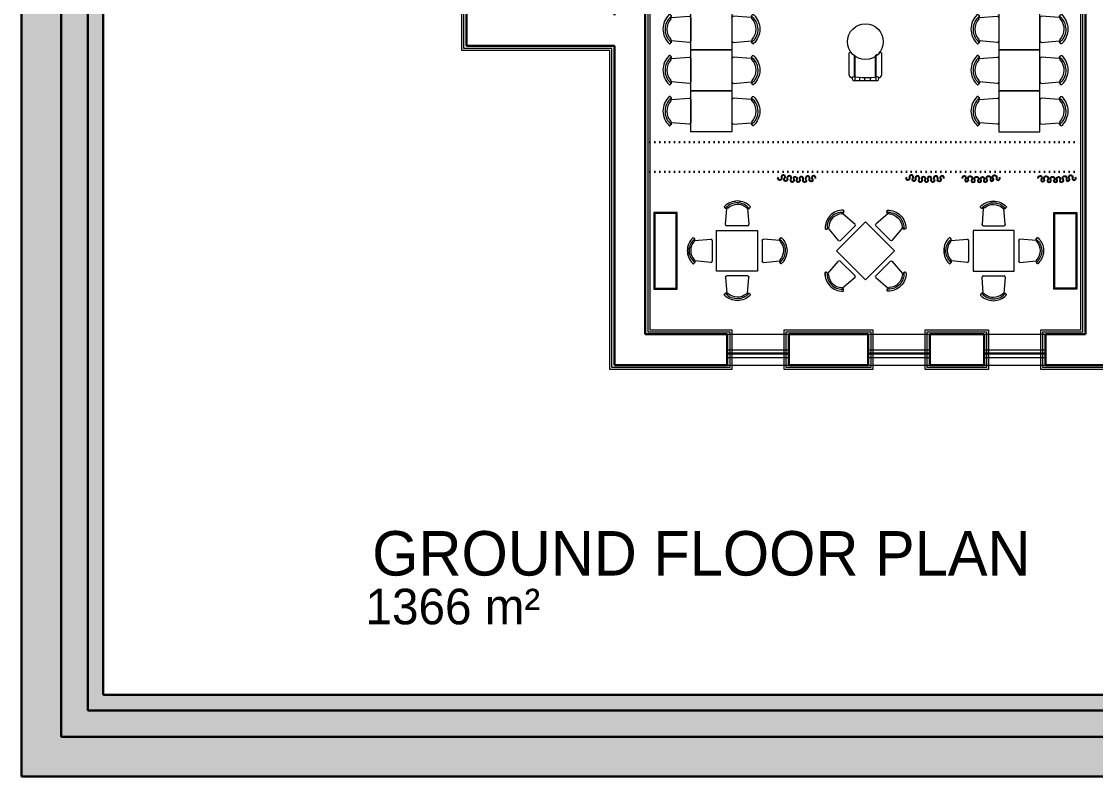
# Model space of a CAD drawing. Header units: millimetres. Extents: x 4346 to 24970, y -10214 to -5839.
# Drawn here: x 11591 to 13686, y -10214 to -8740 of the extents above; entities that cross this region are included whole.
import ezdxf

# ---------------------------------------------------------------- set-up
doc = ezdxf.new("R2010")
doc.units = ezdxf.units.MM
doc.set_wipeout_variables(frame=1)
doc.linetypes.add('A190-SU-10.01-01_R01$0$DOT2', pattern=[3.175, 0, -3.175])
doc.linetypes.add('DOT2', pattern=[0.125, 0, -0.125])
doc.layers.add('a_mermer', color=143, linetype='Continuous', lineweight=0, transparency=0.2)
for name, color, linetype, lineweight in [('Auto-Furniture', 32, 'Continuous', 0), ('Duvar', 7, 'Continuous', 30), ('duvar mevcut', 55, 'Continuous', 30), ('Tefriş', 31, 'Continuous', 13), ('WL - ALÇIPAN KAPLAMA', 30, 'Continuous', 15), ('YAZıMAHAL', 152, 'Continuous', 20)]:
    doc.layers.add(name, color=color, linetype=linetype, lineweight=lineweight)
doc.layers.add('Gor_2', color=53, linetype='Continuous')
doc.layers.add('Ust_Dot', color=8, linetype='DOT2')
doc.styles.add('STYLUS BT', font='stylu.ttf')

# ---------------------------------------------------------------- blocks, each defined once
blk = doc.blocks.new('A$C27340DC5')
at = {"layer": 'Auto-Furniture'}
for p, q in [((0, 5.5), (0, 45)), ((2.3, 47.3), (33.3, 44.6)), ((33.3, 5.3), (2.3, 3.2))]:
    blk.add_line(p, q, dxfattribs=at)
blk.add_lwpolyline([(33.4, 1.9, -0.057083), (33.6, 3.4, 0.448204), (34.8, 46, -0.186804), (33.6, 48, 13.325916)], format="xyb", dxfattribs=at)
for centre, radius, start, end in [((2.5, 44.8), 2.51, 94.7915, 175.2113), ((34.1, 47), 1.03, 130.9328, 167.9272), ((-54.1, 48.6), 87.2, 357.9191, 359.1285), ((34.5, 45.3), 1.46, 177.9191, 210.1055), ((20.9, 40.4), 13, 9.6821, 18.62), ((31.5, 50.1), 3.01, 310.9328, 315.9232), ((93.4, -9.9), 83.2, 134.7373, 135.9232), ((14.4, 25), 26.2, 318.3675, 42.3057), ((35.9, 48.5), 1.24, 103.1221, 145.8856), ((35.9, 48.5), 1.28, 41.9046, 103.1221), ((13.2, 24.8), 34, 314.0253, 45.9742), ((2.5, 5.7), 2.51, 184.7891, 265.2076), ((1033.3, -262.6), 1035.2, 164.8677, 165.0593), ((225.8, 8.4), 192.8, 181.2083, 181.7554), ((36.1, 3.9), 3.3, 204.8724, 233.5746), ((31.7, -2.1), 4.05, 35.7638, 53.5746), ((35.9, 1.4), 1.35, 230.2281, 314.0058)]:
    blk.add_arc(centre, radius, start, end, dxfattribs=at)
blk = doc.blocks.new('A$C2F3D7DD1')
at = {"ltscale": 10}
for points in [[(201, 100.4), (199.4, 101.2), (198.8, 102.8), (200.2, 142.9), (201, 144.9), (202.6, 145.6), (234.1, 142.2), (234.2, 144.4), (235.4, 145.8), (236.8, 146.9), (238.1, 146.4), (241.6, 140.3), (247.2, 130.6), (246.5, 111.4), (236.3, 96.3), (235.4, 95.9), (234.5, 96.3), (232.6, 98.6), (232.6, 100.4), (232.9, 101.5)], [(126.2, 74.4), (127, 76), (128.6, 76.6), (168.7, 75.2), (170.7, 74.4), (171.4, 72.8), (168.1, 41.3), (170.2, 41.2), (171.6, 40), (172.7, 38.6), (172.3, 37.3), (166.1, 33.8), (156.4, 28.2), (137.2, 28.9), (122.1, 39.1), (121.7, 40), (122.1, 40.9), (124.4, 42.8), (126.3, 42.8), (127.3, 42.5)]]:
    blk.add_wipeout(points, dxfattribs=at).dxf.layer = 'Ust_Dot'
blk.add_wipeout([(112, 166.2), (192, 163.4), (189.2, 83.4), (109.2, 86.2)], dxfattribs=at).dxf.layer = 'Ust_Dot'
at = {"layer": 'Auto-Furniture'}
blk.add_lwpolyline([(112, 166.2), (109.2, 86.2), (189.2, 83.4), (192, 163.4)], close=True, dxfattribs=at)
for p, xscale, yscale, zscale, rotation in [((200.4, 149), -1.025641025316627, 1.025641025316627, 1.025641025316628, 177.993702302999), ((123, 76.8), 1.025641025718876, 1.025641025718876, 1.025641025718876, 267.9937022807391)]:
    blk.add_blockref('A$C27340DC5', p, dxfattribs=dict(at, xscale=xscale, yscale=yscale, zscale=zscale, rotation=rotation))
at = {"ltscale": 10}
for points in [[(129.8, 176.8), (130.5, 175.2), (132, 174.4), (172.2, 173), (174.2, 173.6), (175, 175.2), (173.9, 206.9), (176, 206.8), (177.5, 207.9), (178.7, 209.3), (178.3, 210.5), (172.4, 214.5), (163.2, 220.8), (144, 221.3), (128.2, 212.3), (127.7, 211.4), (128, 210.5), (130.2, 208.4), (132.1, 208.3), (133.1, 208.5)], [(98.6, 104), (100.2, 104.7), (101, 106.2), (102.4, 146.4), (101.8, 148.4), (100.2, 149.2), (68.5, 148), (68.6, 150.2), (67.5, 151.7), (66.1, 152.9), (64.9, 152.5), (60.9, 146.6), (54.6, 137.3), (54.1, 118.2), (63.1, 102.3), (64, 101.9), (64.9, 102.2), (67, 104.4), (67.1, 106.2), (66.9, 107.3)]]:
    blk.add_wipeout(points, dxfattribs=at).dxf.layer = 'Ust_Dot'
at = {"layer": 'Auto-Furniture'}
for p, xscale, yscale, zscale, rotation in [((126.4, 174.6), -1.025641025718875, 1.025641025718875, 1.025641025718876, 267.9937023275863), ((102.6, 152.4), 1.025641025316627, 1.025641025316627, 1.025641025316627, 177.9937023041627)]:
    blk.add_blockref('A$C27340DC5', p, dxfattribs=dict(at, xscale=xscale, yscale=yscale, zscale=zscale, rotation=rotation))
blk = doc.blocks.new('dresuar')
at = {"ltscale": 10}
blk.add_wipeout([(0, -20), (45, -20), (45, -170), (0, -170)], dxfattribs=at).dxf.layer = 'Ust_Dot'
at = {"layer": 'Tefriş'}
for points in [[(0, -170), (45, -170), (45, -20), (0, -20)], [(2, -168), (43, -168), (43, -22), (2, -22)]]:
    blk.add_lwpolyline(points, close=True, dxfattribs=at)
blk = doc.blocks.new('A$C10DB7FA6')
at = {"ltscale": 10}
blk.add_wipeout([(24.5, 340), (24.5, 322.3), (23.9, 325.4), (21.8, 325.5), (-13.7, 322.8), (-13.4, 323.7), (-13.7, 324.3), (-13.5, 325.7), (-15, 326.9), (-16.3, 328.3), (-17.5, 328.3), (-18.1, 327.8), (-24.7, 319.7), (-28, 311.8), (-29.7, 305.3), (-30.2, 296.9), (-29, 290.1), (-25.1, 279.6), (-19.1, 271.8), (-17, 270.5), (-16.3, 270.8), (-14.9, 271.6), (-13.5, 273.6), (-13.5, 275.7), (-14, 277), (21.8, 274.5), (23.7, 274.8), (24.2, 275.8), (24.5, 277.2), (24.5, 242.8), (24, 245.1), (21.8, 245.5), (-13.9, 242.3), (-13.4, 243.8), (-13.5, 245.7), (-15.7, 247.8), (-16.6, 248.3), (-17.7, 248.1), (-22.4, 243.2), (-26.5, 236.3), (-29.2, 228.1), (-30.1, 222.1), (-29.8, 212.7), (-26.1, 200.8), (-20.7, 193.6), (-17.4, 190.2), (-15, 191.6), (-13.6, 193.6), (-13.7, 195.9), (-14, 197), (21.8, 194.5), (23.8, 195), (23.6, 195.4), (24.3, 196.1), (24.5, 197.2), (24.5, 180), (104.5, 180), (104.5, 197.2), (105.3, 194.7), (107.5, 194.1), (142.9, 196.9), (142.4, 193.9), (143.8, 190.9), (147.2, 190.6), (155.1, 201.1), (159, 214.3), (159.3, 220.3), (157.4, 231.7), (154, 239.6), (148.2, 247.5), (145, 248.8), (143, 246.3), (142.4, 244.6), (142.9, 242.3), (107.1, 245.5), (105.5, 245.4), (104.9, 244.7), (104.5, 242.8), (104.5, 277.2), (105.3, 274.5), (107.3, 274.2), (142.8, 276.7), (142.6, 274.4), (142.9, 272.9), (144.9, 271), (147, 270.7), (148.6, 272.7), (155.3, 282), (159.2, 294.4), (158.7, 308.9), (153.5, 320.5), (148.1, 327.2), (145.9, 328.5), (145.2, 328.2), (143.1, 326.2), (142.5, 325.5), (142.5, 322.7), (142.9, 322.3), (107.1, 325.5), (106, 325.3), (105.1, 324.5), (104.5, 322.8), (104.5, 340)], dxfattribs=at).dxf.layer = 'Ust_Dot'
at = {"layer": 'Auto-Furniture'}
blk.add_lwpolyline([(24.5, 340), (104.5, 340), (104.5, 260), (24.5, 260), (24.5, 340)], dxfattribs=at)
at = {"layer": 'Auto-Furniture', "yscale": 1.153846153989434, "zscale": 1.153846153989434}
for p, xscale in [((24.5, 270.9), -1.153846153989434), ((104.5, 270.9), 1.153846153989434), ((24.5, 190.9), -1.153846153989434), ((104.5, 190.9), 1.153846153989434)]:
    blk.add_blockref('A$C27340DC5', p, dxfattribs=dict(at, xscale=xscale))
at = {"ltscale": 10}
blk.add_wipeout([(24.5, 180), (24.5, 162.3), (23.9, 165.4), (21.8, 165.5), (-13.7, 162.8), (-13.4, 163.7), (-13.7, 164.3), (-13.5, 165.7), (-15, 166.9), (-16.3, 168.3), (-17.5, 168.3), (-18.1, 167.8), (-24.7, 159.7), (-28, 151.8), (-29.7, 145.3), (-30.2, 136.9), (-29, 130.1), (-25.1, 119.6), (-19.1, 111.8), (-17, 110.5), (-16.3, 110.8), (-14.9, 111.6), (-13.5, 113.6), (-13.5, 115.7), (-14, 117), (21.8, 114.5), (23.7, 114.8), (24.2, 115.8), (24.5, 117.2), (64.5, 100), (24.5, 100), (64.5, 100), (24.5, 100), (80.4, 100), (64.5, 100), (24.5, 100), (64.5, 100), (64.5, 100), (24.5, 100), (21.8, 100), (24.5, 100), (24.5, 100), (24.5, 100), (64.5, 100), (64.5, 100), (64.5, 100), (64.5, 100), (64.5, 100), (64.5, 100), (64.5, 100), (24.5, 100), (64.5, 100), (24.5, 100), (24.5, 100), (24.5, 100), (24.5, 100), (104.5, 100), (64.5, 100), (104.5, 100), (104.5, 100), (64.5, 100), (64.5, 100), (104.5, 100), (64.5, 100), (64.5, 100), (64.5, 100), (64.5, 100), (80.4, 100), (90.4, 100), (104.5, 100), (104.5, 100), (104.5, 100), (64.5, 100), (64.5, 100), (104.5, 100), (104.5, 100), (104.5, 100), (104.5, 100), (104.5, 117.2), (105.3, 114.5), (107.3, 114.2), (142.8, 116.7), (142.6, 114.4), (142.9, 112.9), (144.9, 111), (147, 110.7), (148.6, 112.7), (155.3, 122), (159.2, 134.4), (158.7, 148.9), (153.5, 160.5), (148.1, 167.2), (145.9, 168.5), (145.2, 168.2), (143.1, 166.2), (142.5, 165.5), (142.5, 162.7), (142.9, 162.3), (107.1, 165.5), (106, 165.3), (105.1, 164.5), (104.5, 162.8), (104.5, 180)], dxfattribs=at).dxf.layer = 'Ust_Dot'
at = {"layer": 'Auto-Furniture'}
for points in [[(24.5, 260), (104.5, 260), (104.5, 180), (24.5, 180), (24.5, 260)], [(24.5, 180), (104.5, 180), (104.5, 100), (24.5, 100), (24.5, 180)]]:
    blk.add_lwpolyline(points, dxfattribs=at)
at = {"layer": 'Auto-Furniture', "yscale": 1.153846153989434, "zscale": 1.153846153989434}
for p, xscale in [((24.5, 110.9), -1.153846153989434), ((104.5, 110.9), 1.153846153989434)]:
    blk.add_blockref('A$C27340DC5', p, dxfattribs=dict(at, xscale=xscale))
blk = doc.blocks.new('A$C5C562CEF')
for p, q in [((0, 14.3), (0.1, 68.5)), ((12.9, 9.4), (13, 68.5)), ((14.4, 0.1), (14.5, 68.5)), ((64.2, 9.1), (64.2, 68.4)), ((65.6, 0), (65.7, 68.4)), ((78.7, 68.4), (78.6, 14.2)), ((66, 0), (12.5, 0.1)), ((25.5, 0), (25.5, 8)), ((38.2, 0), (38.2, 7.4)), ((52.1, 0), (52.1, 7.9))]:
    blk.add_line(p, q)
for centre, radius, start, end in [((6.5, 59.1), 11.4, 55.3407, 124.5057), ((39.2, -71.8), 142.7, 79.2886, 100.5578), ((72.2, 59), 11.4, 55.3407, 124.5057), ((5.9, 14.3), 5.87, 179.9232, 284.4003), ((12.6, 5.9), 5.87, 153.438, 269.0799), ((66, 5.9), 5.87, 269.9232, 26.4083), ((72.7, 14.2), 5.87, 255.4425, 359.9306)]:
    blk.add_arc(centre, radius, start, end)
at = {"extrusion": (0, 0, -1)}
for centre, major_axis, start_param, end_param in [((12.6, 5.9), (5.44, -2.21), 3.219075, 3.54222), ((39.5, 188.5), (181.1, -0.3), 1.399384, 1.741762), ((66, 5.9), (5.44, -2.21), 5.113016, 5.436161)]:
    blk.add_ellipse(centre, major_axis=major_axis, ratio=1, start_param=start_param, end_param=end_param, dxfattribs=at)
blk = doc.blocks.new('biscuit table_2')
at = {"ltscale": 10}
blk.add_wipeout([(7.2, -331.4), (-4.7, -332), (-13.7, -333.3), (-15.9, -331.9), (-19.7, -331.5), (-23.6, -332.7), (-24.1, -333.3), (-24.1, -375.8), (-23.7, -379.5), (-22.1, -380.9), (-21.1, -381.5), (-19.4, -381.6), (-18.3, -381.3), (-18.7, -382.9), (-18.6, -385), (-17.1, -387.2), (-14.8, -388.1), (29.9, -388.2), (32.6, -386.6), (33.4, -384.4), (33.4, -382.6), (33.1, -381.5), (35.6, -381.3), (37.7, -380.2), (38.7, -378.1), (38.9, -375.8), (38.8, -333.4), (36.5, -332.2), (33.6, -331.8), (30.5, -332.2), (29.4, -332.8), (28.5, -333.3), (20.2, -332), (14, -331.5)], dxfattribs=at).dxf.layer = 'Ust_Dot'
at = {"layer": 'Tefriş', "xscale": 0.8, "yscale": 0.8, "zscale": 0.8}
blk.add_blockref('A$C5C562CEF', (-24.1, -388.1), dxfattribs=at)
at = {"ltscale": 10}
blk.add_wipeout([(7.4, -276.4), (-0.7, -277.3), (-10.4, -282.1), (-18.1, -291.6), (-26.2, -301.5), (-27.3, -316.5), (-25.1, -324.6), (-16.8, -336.7), (-3.7, -344.6), (16, -345.3), (33.6, -331.8), (42.3, -313.7), (39.5, -297.6), (30, -285), (18, -277.3)], dxfattribs=at).dxf.layer = 'Ust_Dot'
at = {"layer": 'Tefriş', "linetype": 'ByBlock', "lineweight": 5}
blk.add_circle((7.4, -311.4), 35, dxfattribs=at)

msp = doc.modelspace()

# ---------------------------------------------------------------- hatches: boundary and pattern name
at = {"layer": 'Duvar'}
h = msp.add_hatch(color=256, dxfattribs=at)
h.dxf.hatch_style = 1
h.paths.add_polyline_path([(11668.2, -10136.8), (17499.2, -10136.8), (17499.2, -6058.9), (11668.2, -6058.9)], flags=16)
h.paths.add_polyline_path([(11590.6, -10214.3), (17576.7, -10214.3), (17576.7, -5981.3), (11590.6, -5981.3)])
at = {"layer": 'Duvar', "true_color": 0x636466}
h = msp.add_hatch(color=251, dxfattribs=at)
h.dxf.hatch_style = 1
h.paths.add_polyline_path([(11719.9, -10085.1), (17447.5, -10085.1), (17447.5, -6110.6), (11719.9, -6110.6)], flags=16)
h.paths.add_polyline_path([(11668.2, -10136.8), (17499.2, -10136.8), (17499.2, -6058.9), (11668.2, -6058.9)])
at = {"layer": 'Duvar'}
h = msp.add_hatch(color=256, dxfattribs=at)
h.dxf.hatch_style = 1
h.paths.add_polyline_path([(11750.1, -10054.9), (17417.3, -10054.9), (17417.3, -6140.7), (11750.1, -6140.7)], flags=16)
h.paths.add_polyline_path([(11719.9, -10085.1), (17447.5, -10085.1), (17447.5, -6110.6), (11719.9, -6110.6)])

# ---------------------------------------------------------------- linework, layer by layer
at = {"color": 5, "lineweight": 0}
for p, q in [((12967.7, -9350.8), (13087.7, -9350.8)), ((13242.7, -9350.8), (13362.7, -9350.8)), ((13468.7, -9350.8), (13588.7, -9350.8)), ((12967.7, -9380.8), (13087.7, -9380.8)), ((13242.7, -9380.8), (13362.7, -9380.8)), ((13468.7, -9380.8), (13588.7, -9380.8)), ((12967.7, -9395.8), (13087.7, -9395.8)), ((13242.7, -9395.8), (13362.7, -9395.8)), ((13468.7, -9395.8), (13588.7, -9395.8)), ((12967.7, -9410.8), (13087.7, -9410.8)), ((13242.7, -9410.8), (13362.7, -9410.8)), ((13468.7, -9410.8), (13588.7, -9410.8))]:
    msp.add_line(p, q, dxfattribs=at)
at = {"color": 5, "lineweight": 30}
for p, q in [((12967.7, -9388.3), (13087.7, -9388.3)), ((13242.7, -9388.3), (13362.7, -9388.3)), ((13468.7, -9388.3), (13588.7, -9388.3))]:
    msp.add_line(p, q, dxfattribs=at)
at = {"layer": 'Duvar'}
for points in [[(11590.6, -10214.3), (17576.7, -10214.3), (17576.7, -5981.3), (11590.6, -5981.3)], [(11668.2, -10136.8), (17499.2, -10136.8), (17499.2, -6058.9), (11668.2, -6058.9)], [(11719.9, -10085.1), (17447.5, -10085.1), (17447.5, -6110.6), (11719.9, -6110.6)], [(11750.1, -10054.9), (17417.3, -10054.9), (17417.3, -6140.7), (11750.1, -6140.7)]]:
    msp.add_lwpolyline(points, close=True, dxfattribs=at)
at = {"layer": 'duvar mevcut', "lineweight": 30}
for p, q in [((12807.7, -9024.8), (12807.7, -8984.8)), ((13666.7, -9024.8), (13666.7, -8984.8)), ((13087.7, -9410.8), (13087.7, -9350.8)), ((13362.7, -9410.8), (13362.7, -9350.8)), ((13588.7, -9410.8), (13588.7, -9350.8))]:
    msp.add_line(p, q, dxfattribs=at)
at = {"layer": 'duvar mevcut', "linetype": 'A190-SU-10.01-01_R01$0$DOT2', "lineweight": 30, "ltscale": 3}
for p, q in [((12816.7, -8975.8), (13657.7, -8975.8)), ((12816.7, -9033.8), (13657.7, -9033.8))]:
    msp.add_line(p, q, dxfattribs=at)
at = {"layer": 'duvar mevcut', "lineweight": 30}
for points in [[(12458.7, -7293.8), (12458.7, -8787.8)], [(13666.7, -8284.8), (13666.7, -8984.8)], [(12747.7, -8727.8), (12747.7, -8637.8), (12807.7, -8637.8), (12807.7, -8984.8)], [(12747.7, -8787.8), (12458.7, -8787.8)], [(12747.7, -9410.8), (12747.7, -9410.8), (12747.7, -8787.8)], [(12807.7, -9024.8), (12807.7, -9350.8)], [(13666.7, -9024.8), (13666.7, -9350.8)], [(12807.7, -9350.8), (12967.7, -9350.8)], [(12967.7, -9350.8), (12967.7, -9410.8)], [(13087.7, -9350.8), (13242.7, -9350.8)], [(13242.7, -9350.8), (13242.7, -9410.8)], [(13362.7, -9350.8), (13468.7, -9350.8)], [(13468.7, -9350.8), (13468.7, -9410.8)], [(13588.7, -9350.8), (13666.7, -9350.8)], [(12747.7, -9410.8), (12967.7, -9410.8)], [(13087.7, -9410.8), (13242.7, -9410.8)], [(13362.7, -9410.8), (13468.7, -9410.8)], [(13588.7, -9410.8), (13726.7, -9410.8)]]:
    msp.add_lwpolyline(points, dxfattribs=at)
at = {"layer": 'Gor_2'}
for points in [[(13426.4, -9046.3, -1.744494), (13432.5, -9047.3, 1.816248), (13437.9, -9048, -1.739168), (13445.1, -9048.6, 1.816897), (13450.6, -9048.9, -1.742713), (13457.2, -9049, 1.816432), (13462.6, -9048.9, -1.74564), (13468.7, -9048.6, 1.818125), (13474.4, -9048.1, -1.740839), (13481.2, -9047.2, 1.81514), (13486.4, -9046.4, -1.743326), (13492.8, -9045.1, 1.819471), (13498.6, -9043.8)], [(13574.7, -9046.3, -1.744494), (13580.9, -9047.3, 1.816248), (13586.3, -9048, -1.739168), (13593.4, -9048.6, 1.816897), (13599, -9048.9, -1.742713), (13605.5, -9049, 1.816432), (13611, -9048.9, -1.74564), (13617.1, -9048.6, 1.818125), (13622.8, -9048.1, -1.740839), (13629.6, -9047.2, 1.81514), (13634.8, -9046.4, -1.743326), (13641.1, -9045.1, 1.819471), (13646.9, -9043.8)]]:
    msp.add_lwpolyline(points, format="xyb", dxfattribs=at)
at = {"layer": 'WL - ALÇIPAN KAPLAMA'}
for points in [[(12816.7, -8666.8), (12816.7, -8975.8), (12816.7, -8975.8), (12816.7, -8975.8), (12816.7, -9033.8), (12816.7, -9033.8), (12816.7, -9033.8), (12816.7, -9341.8), (12976.7, -9341.8), (12976.7, -9419.8), (12738.7, -9419.8), (12738.7, -8796.8), (12449.7, -8796.8), (12449.7, -7302.8)], [(12812.7, -8662.8), (12812.7, -8979.8), (12812.7, -8979.8), (12812.7, -8979.8), (12812.7, -9029.8), (12812.7, -9029.8), (12812.7, -9029.8), (12812.7, -9345.8), (12972.7, -9345.8), (12972.7, -9415.8), (12742.7, -9415.8), (12742.7, -8792.8), (12453.7, -8792.8), (12453.7, -7298.8)], [(13838, -9247.8), (13826.7, -9247.8), (13735.7, -9247.8), (13735.7, -9419.8), (13579.7, -9419.8), (13579.7, -9341.8), (13657.7, -9341.8), (13657.7, -9033.8), (13657.7, -9033.8), (13657.7, -9033.8), (13657.7, -8975.8), (13657.7, -8975.8), (13657.7, -8975.8), (13657.7, -8364.8), (13657.7, -8364.8), (13657.7, -8326.8), (13657.7, -8326.8), (13657.7, -8284.8), (13657.7, -8252.8)], [(13838, -9243.8), (13826.7, -9243.8), (13731.7, -9243.8), (13731.7, -9415.8), (13583.7, -9415.8), (13583.7, -9345.8), (13661.7, -9345.8), (13661.7, -9029.8), (13661.7, -9029.8), (13661.7, -9029.8), (13661.7, -8979.8), (13661.7, -8979.8), (13661.7, -8979.8), (13661.7, -8360.8), (13661.7, -8360.8), (13661.7, -8330.8), (13661.7, -8330.8), (13661.7, -8284.8), (13661.7, -8252.8)]]:
    msp.add_lwpolyline(points, dxfattribs=at)
for points in [[(13251.7, -9419.8), (13078.7, -9419.8), (13078.7, -9341.8), (13251.7, -9341.8)], [(13247.7, -9415.8), (13082.7, -9415.8), (13082.7, -9345.8), (13247.7, -9345.8)], [(13477.7, -9419.8), (13353.7, -9419.8), (13353.7, -9341.8), (13477.7, -9341.8)], [(13473.7, -9415.8), (13357.7, -9415.8), (13357.7, -9345.8), (13473.7, -9345.8)]]:
    msp.add_lwpolyline(points, close=True, dxfattribs=at)

# ---------------------------------------------------------------- texts
at = {"layer": 'YAZıMAHAL', "lineweight": 5, "style": 'STYLUS BT'}
msp.add_text('GROUND FLOOR PLAN ', height=86.873, dxfattribs=at).set_placement((12274.9, -9821.9))
at = {"layer": 'YAZıMAHAL', "color": 1, "lineweight": 5, "style": 'STYLUS BT'}
msp.add_text('1366 m²', height=69.5, dxfattribs=at).set_placement((12261.9, -9917.1))

# ---------------------------------------------------------------- next in the draw order: block references
at = {"layer": 'a_mermer'}
for name, p, rotation in [('A$C10DB7FA6', (13001.2, -8615.3), 180), ('A$C2F3D7DD1', (13341.3, -9317.8), 2.006297695837306)]:
    msp.add_blockref(name, p, dxfattribs=dict(at, rotation=rotation))
at = {"layer": 'a_mermer', "xscale": -1}
for name, p, rotation in [('A$C10DB7FA6', (13473.2, -8615.3), 180), ('A$C2F3D7DD1', (13133.1, -9317.8), 357.9937023041627)]:
    msp.add_blockref(name, p, dxfattribs=dict(at, rotation=rotation))
at = {"layer": 'Tefriş'}
msp.add_blockref('dresuar', (12824.7, -9092.8), dxfattribs=at)
at = {"layer": 'Tefriş', "xscale": -1}
msp.add_blockref('dresuar', (13649.7, -9092.8), dxfattribs=at)

# ---------------------------------------------------------------- next in the draw order: block references
at = {"layer": 'a_mermer', "xscale": -1, "rotation": 42.99370230416262}
msp.add_blockref('A$C2F3D7DD1', (13432.5, -9176.4), dxfattribs=at)
at = {"layer": 'Tefriş'}
msp.add_blockref('biscuit table_2', (13229.8, -8468), dxfattribs=at)

# ---------------------------------------------------------------- next in the draw order: linework, layer by layer
at = {"layer": 'Gor_2'}
for points in [[(13139.8, -9046.3, 1.744494), (13133.6, -9047.3, -1.816248), (13128.2, -9048, 1.739168), (13121.1, -9048.6, -1.816897), (13115.6, -9048.9, 1.742713), (13109, -9049, -1.816432), (13103.5, -9048.9, 1.74564), (13097.5, -9048.6, -1.818125), (13091.8, -9048.1, 1.740839), (13084.9, -9047.2, -1.81514), (13079.7, -9046.4, 1.743326), (13073.4, -9045.1, -1.819471), (13067.6, -9043.8)], [(13390, -9046.3, 1.744494), (13383.8, -9047.3, -1.816248), (13378.4, -9048, 1.739168), (13371.2, -9048.6, -1.816897), (13365.7, -9048.9, 1.742713), (13359.1, -9049, -1.816432), (13353.7, -9048.9, 1.74564), (13347.6, -9048.6, -1.818125), (13341.9, -9048.1, 1.740839), (13335.1, -9047.2, -1.81514), (13329.9, -9046.4, 1.743326), (13323.5, -9045.1, -1.819471), (13317.8, -9043.8)]]:
    msp.add_lwpolyline(points, format="xyb", dxfattribs=at)

doc.saveas('drawing.dxf')
